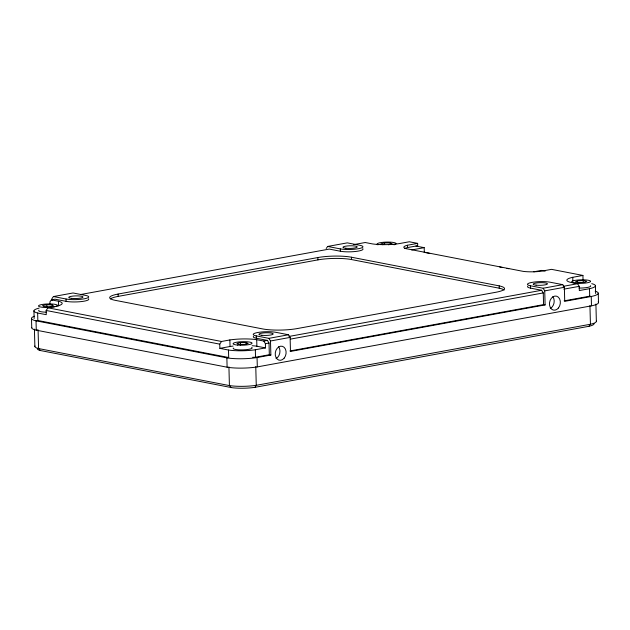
<?xml version="1.0" encoding="UTF-8"?>
<svg xmlns="http://www.w3.org/2000/svg" width="630" height="630" viewBox="0 0 630 630"><rect width="100%" height="100%" fill="white"/><g stroke="black" fill="none" stroke-linecap="round" stroke-linejoin="round"><path stroke-width="0.94" d="M39.084 308.149A21.436 3.977 -1.5 0 0 37.642 313.016L46.266 314.685L46.155 310.472L47.912 307.802L56.259 306.274A21.436 3.977 -1.5 0 0 58.48 301.234L51.4 299.856L49.92 301.896L49.967 303.581M263.789 341.05L265.387 343.689L265.498 347.902L255.331 349.76A21.436 3.977 -1.5 0 1 228.485 350.028L219.87 348.358L219.76 344.145L221.516 341.476L229.863 339.948A21.436 3.977 -1.5 0 1 256.709 339.68L263.789 341.05L267.419 340.389L269.018 343.027L269.325 354.721L270.868 355.021L270.498 340.988L268.9 338.349L256.276 335.9L256.339 338.239L267.419 340.389M37.422 348.311A19.05 3.536 -1.5 0 0 40.044 350.461L231.887 387.67A19.05 3.536 -1.5 0 0 254.111 387.45L254.906 387.332L256.26 385.316L255.772 366.605M53.432 296.557L66.055 299.006A12.86 2.386 -1.5 0 0 84.168 298.825A12.86 2.386 -1.5 0 0 85.664 295.423L73.049 292.974L53.432 296.557L51.951 298.596L52.007 300.471M326.19 248.488L327.671 246.448L347.287 242.865L359.903 245.314A12.86 2.386 -1.5 0 1 358.407 248.716A12.86 2.386 -1.5 0 1 340.294 248.897L327.671 246.448M254.906 387.332L588.837 326.316L590.436 324.253A21.436 3.977 -1.5 0 0 596.327 321.142M577.521 280.854L575.442 281.893L579.017 282.634L584.664 282.334L586.743 281.287L583.175 280.555L577.521 280.854L577.568 282.539M240.463 342.515L236.911 343.437L239.014 344.374L244.66 344.382L248.212 343.46L246.109 342.531L240.463 342.515L240.526 345.043M388.537 244.81L392.191 243.897L390.206 242.952L384.576 242.912L380.93 243.826L382.906 244.771M588.837 326.316L589.467 326.175A19.05 3.536 -1.5 0 0 594.011 323.568M46.88 304.707L42.604 305.518L43.754 306.534L49.171 306.731L53.448 305.92L52.298 304.904L46.88 304.707L46.943 307.235M51.4 299.856L55.03 299.195L66.111 301.345A12.86 2.386 -1.5 0 0 81.53 301.557A12.86 2.386 -1.5 0 0 88.515 298.762M80.459 294.549L329.269 249.086L340.35 251.236A12.86 2.386 -1.5 0 0 355.769 251.449A12.86 2.386 -1.5 0 0 362.762 248.645M353.698 244.621L365.235 242.518L372.314 243.889A21.436 3.977 -1.5 0 0 399.152 243.621L409.327 241.762L417.635 243.377L417.698 245.716L407.523 247.574A15.892 2.953 -1.5 0 0 404.838 248.511M499.173 285.87A24.594 4.567 -1.5 0 1 496.401 292.17L296.62 328.679A24.594 4.567 -1.5 0 1 263.072 329.01L115.322 300.352A23.814 4.418 -1.5 0 1 118.094 294.052L317.866 257.544A23.814 4.418 -1.5 0 1 351.422 257.213L499.173 285.87L499.228 288.209A24.594 4.567 -1.5 0 1 504.134 290.068M110.415 298.911A23.814 4.418 -1.5 0 1 118.156 296.391L317.93 259.883A23.814 4.418 -1.5 0 1 351.485 259.552L499.228 288.209M583.049 280.114L582.931 275.436L551.534 269.349L541.359 271.207A15.892 2.953 -1.5 0 1 523.247 271.38L405.964 248.637A15.892 2.953 -1.5 0 1 407.46 245.235L417.635 243.377M411.689 249.945L424.187 247.661L424.321 252.559M228.485 350.028L228.682 357.509L37.839 320.497L36.028 320.827L36.272 330.183L227.115 367.203A22.948 4.26 -1.5 0 0 257.308 366.904L591.483 305.841A22.948 4.26 -1.5 0 0 598.138 301.849M533.775 271.814L541.469 270.404L545.163 271.12M591.72 283.657A21.436 3.977 -1.5 0 1 589.499 288.697L579.332 290.556L579.222 286.351L577.623 283.713L570.544 282.334A21.436 3.977 -1.5 0 1 572.757 277.294L582.931 275.436M268.9 338.349L288.516 334.766L290.115 337.404L290.477 351.438L545.108 304.912L544.737 290.879L543.139 288.241L530.515 285.792L530.578 288.13L541.658 290.28L543.257 292.918L543.564 304.613L545.108 304.912M543.139 288.241L562.755 284.658L564.354 287.296L564.724 301.329L591.239 296.486A22.948 4.26 -1.5 0 0 595.185 291.186M219.87 348.358L230.037 346.5A21.436 3.977 -1.5 0 1 233.076 346.098M288.973 336.452L541.658 290.28M563.196 286.343L577.623 283.713M270.498 340.988L290.115 337.404M544.737 290.879L564.354 287.296M265.387 343.689L269.018 343.027M290.572 339.09L543.257 292.918M563.834 289.154L579.222 286.351M228.682 357.509L226.863 357.848L36.028 320.827A22.948 4.26 -1.5 0 1 34.477 316.228M269.325 354.721L255.528 357.249L252.646 357.273M289.91 350.965L543.564 304.613M564.126 300.856L589.696 296.187L591.239 296.486L591.483 305.841M270.868 355.021L257.064 357.541A22.948 4.26 -1.5 0 1 226.863 357.848L227.115 367.203M415.879 246.046L424.187 247.661M424.313 252.346L429.699 253.394M499.669 266.978L502.362 267.498M506.985 268.396L508.78 268.742M562.755 284.658L550.132 282.209A12.86 2.386 -1.5 0 0 532.011 282.39A12.86 2.386 -1.5 0 0 530.515 285.792M288.516 334.766L275.893 332.317A12.86 2.386 -1.5 0 0 257.772 332.498A12.86 2.386 -1.5 0 0 256.276 335.9M252.173 345.72A21.436 3.977 -1.5 0 1 256.882 346.232L265.498 347.902M47.912 307.802L221.516 341.476M46.155 310.472L219.76 344.145M40.556 350.595L38.58 348.563A21.436 3.977 -1.5 0 1 34.996 345.98M231.194 387.568L229.414 385.584L38.58 348.563L38.084 329.852L36.272 330.183A22.948 4.26 -1.5 0 1 31.776 327.529M598.256 293.218L598.5 302.573M595.429 285.807L595.626 293.493M595.909 304.062L596.358 321.363M589.499 288.697L589.696 296.187M589.94 305.542L590.436 324.253L256.26 385.316A21.436 3.977 -1.5 0 1 229.414 385.584L228.926 366.873M583.175 280.555L583.215 282.232M572.757 277.294L572.859 281.035M407.46 245.235L407.523 247.574M390.206 242.952L390.253 244.637M384.576 242.912L384.623 244.598M351.422 257.213L351.485 259.552M340.294 248.897L340.35 251.236M317.866 257.544L317.93 259.883M256.709 339.68L256.882 346.232M257.308 366.904L257.064 357.541L255.528 357.249L255.331 349.76M246.109 342.531L246.157 344.216M229.863 339.948L230.037 346.5M118.094 294.052L118.156 296.391M66.055 299.006L66.111 301.345M58.48 301.234L58.606 305.912M52.298 304.904L52.345 306.589M37.642 313.016L37.839 320.497M33.933 310.866L34.138 318.552M34.414 329.12L34.87 346.421M31.5 318.418L31.744 327.773M590.546 285.681A9.529 1.772 -1.5 0 1 578.954 288.044M278.602 346.799A7.143 5.379 -79 0 1 276.05 358.588M377.992 244.85A9.529 1.772 -1.5 0 1 385.843 242.117A9.529 1.772 -1.5 0 1 395.648 244.157M395.223 244.377A9.529 1.772 -1.5 0 1 393.963 244.786M52.18 307.204A9.529 1.772 -1.5 0 1 38.548 306.125A9.529 1.772 -1.5 0 1 50.479 303.943A9.529 1.772 -1.5 0 1 55.794 306.542M55.046 306.739A9.529 1.772 -1.5 0 1 53.219 307.07M251.701 347.335A9.529 1.772 -1.5 0 1 243.393 349.878A9.529 1.772 -1.5 0 1 233.313 348.051M256.339 338.239A12.86 2.386 -1.5 0 1 253.488 336.349M530.578 288.13A12.86 2.386 -1.5 0 1 527.735 286.24M552.841 296.683A7.143 5.379 -79 0 1 550.289 308.472M46.478 312.181A9.529 1.772 -1.5 0 1 38.895 310.212M345.846 248.275A7.143 1.323 -1.5 0 0 357.194 247.078A7.143 1.323 -1.5 0 0 347.256 245.96A7.143 1.323 -1.5 0 0 345.846 248.275M575.914 283.209A9.529 1.772 -1.5 0 0 590.601 281.445A9.529 1.772 -1.5 0 0 576.757 280.13A9.529 1.772 -1.5 0 0 575.914 283.209M71.607 298.384A7.143 1.323 -1.5 0 0 82.955 297.187A7.143 1.323 -1.5 0 0 73.017 296.068A7.143 1.323 -1.5 0 0 71.607 298.384M237.384 345.067A9.529 1.772 -1.5 0 0 252.071 343.303A9.529 1.772 -1.5 0 0 238.227 341.988A9.529 1.772 -1.5 0 0 237.384 345.067M558.44 307.999A7.143 5.379 -79 0 0 556.747 296.226A7.143 5.379 -79 0 0 549.549 305.133A7.143 5.379 -79 0 0 558.44 307.999M284.201 358.108A7.143 5.379 -79 0 0 282.508 346.342A7.143 5.379 -79 0 0 275.31 355.241A7.143 5.379 -79 0 0 284.201 358.108M261.836 335.286A7.143 1.323 -1.5 0 0 273.184 334.081A7.143 1.323 -1.5 0 0 263.238 332.963A7.143 1.323 -1.5 0 0 261.836 335.286M536.075 285.169A7.143 1.323 -1.5 0 0 547.423 283.973A7.143 1.323 -1.5 0 0 537.477 282.854A7.143 1.323 -1.5 0 0 536.075 285.169"/></g></svg>
